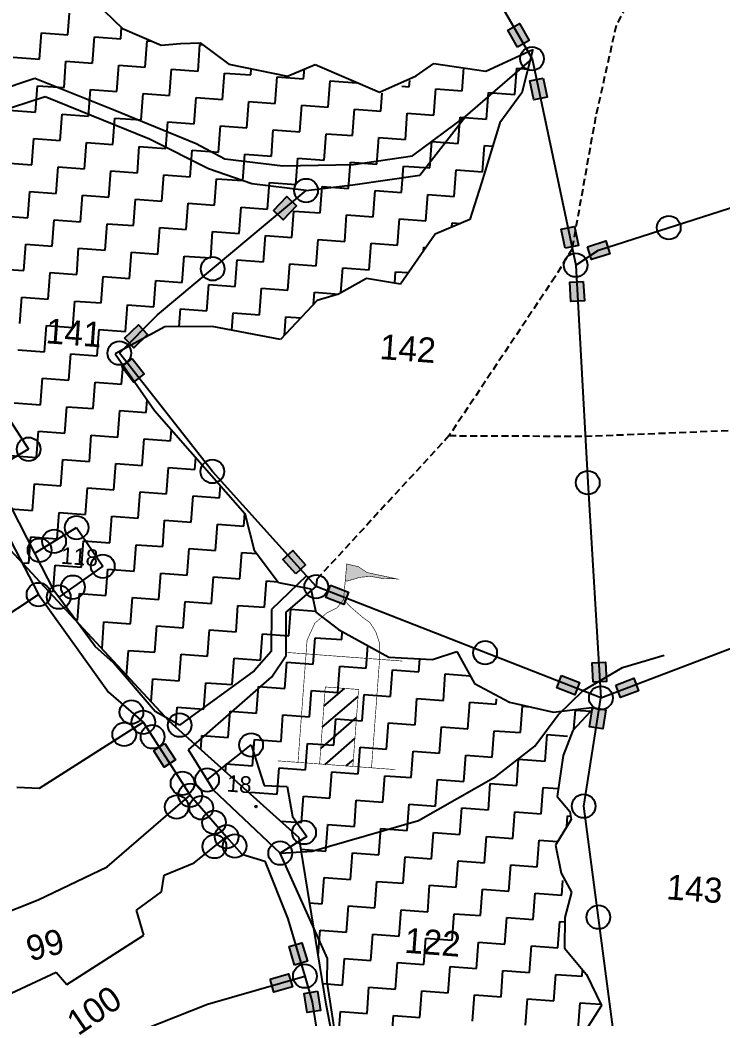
# Model space of a CAD drawing. Header units: metres. Extents: x 317417 to 320594, y 1863773 to 1867597.
# Drawn here: x 318458 to 318961, y 1865968 to 1866683 of the extents above; entities that cross this region are included whole.
import ezdxf

# ---------------------------------------------------------------- set-up
doc = ezdxf.new("R2010")
doc.units = ezdxf.units.M
doc.header["$MEASUREMENT"] = 0
doc.linetypes.add('DASHED', pattern=[0.75, 0.5, -0.25])
for name, color, linetype in [('LINE_FOOTPATH', 1, 'DASHED'), ('LINE_WATER', 4, 'Continuous'), ('POLY_HATCH', 12, 'Continuous'), ('POLY_PARCEL', 6, 'Continuous'), ('POLY_WATER', 4, 'Continuous'), ('TEXT_PARCEL', 7, 'Continuous')]:
    doc.layers.add(name, color=color, linetype=linetype)
doc.styles.add('TEXT_MAP', font='')
doc.styles.get('TEXT_MAP').set_extended_font_data('Kruti Dev 050')

msp = doc.modelspace()

# ---------------------------------------------------------------- hatches: boundary and pattern name
for points in [[(318815.91, 1866680.66), (318807.61, 1866675.86), (318814.55, 1866663.85), (318822.85, 1866668.65)], [(318826.24, 1866625.99), (318835.63, 1866627.97), (318832.76, 1866641.54), (318823.38, 1866639.55)], [(318656.16, 1866550.18), (318649.23, 1866556.81), (318639.64, 1866546.8), (318646.57, 1866540.16)], [(318855.22, 1866535.33), (318845.83, 1866533.35), (318848.7, 1866519.78), (318858.08, 1866521.76)], [(318880.69, 1866515.84), (318877.75, 1866524.97), (318864.55, 1866520.72), (318867.5, 1866511.59)], [(318852.81, 1866481.63), (318862.39, 1866482.16), (318861.62, 1866496.01), (318852.04, 1866495.47)], [(318549.41, 1866457.98), (318542.74, 1866464.88), (318532.77, 1866455.24), (318539.44, 1866448.35)], [(318539.38, 1866423.84), (318546.92, 1866429.77), (318538.34, 1866440.66), (318530.8, 1866434.73)], [(318653.36, 1866303.23), (318646.23, 1866296.8), (318655.52, 1866286.51), (318662.64, 1866292.93)], [(318689.91, 1866264.5), (318693.4, 1866273.44), (318680.49, 1866278.48), (318677, 1866269.55)], [(318877.47, 1866223.24), (318867.9, 1866222.66), (318868.74, 1866208.82), (318878.31, 1866209.4)], [(318855.51, 1866199.77), (318859.01, 1866208.7), (318846.09, 1866213.75), (318842.6, 1866204.82)], [(318901.27, 1866202.79), (318897.85, 1866211.75), (318884.9, 1866206.81), (318888.32, 1866197.85)], [(318866.09, 1866177), (318875.56, 1866175.5), (318877.74, 1866189.19), (318868.27, 1866190.69)], [(318561.24, 1866148.07), (318569.31, 1866153.27), (318561.8, 1866164.92), (318553.74, 1866159.73)], [(318659.98, 1866022.27), (318650.79, 1866019.54), (318654.74, 1866006.25), (318663.93, 1866008.99)], [(318653.11, 1865990.77), (318650.47, 1865999.99), (318637.14, 1865996.17), (318639.78, 1865986.95)], [(318663.72, 1865972.33), (318673.19, 1865973.8), (318671.07, 1865987.5), (318661.6, 1865986.03)]]:
    msp.add_hatch(color=256).paths.add_polyline_path(points)
at = {"linetype": 'Continuous'}
msp.add_hatch(color=256, dxfattribs=at).paths.add_polyline_path([(318701.5, 1866284.03), (318709.12, 1866284.72), (318717.43, 1866283.26), (318727.91, 1866282.9), (318706.8, 1866287.41), (318700.39, 1866291.67), (318692.11, 1866293.54), (318691.01, 1866281.38), (318692.47, 1866281.34)])
h = msp.add_hatch(dxfattribs=at)
h.set_pattern_fill('ANSI31', color=256, scale=85.632415, angle=-4.24811, style=0)
h.set_pattern_definition([(40.7519, (316262.563, 1863928.563), (-6.98744, 8.108785), [])])
h.paths.add_polyline_path([(318676.74, 1866205.47), (318672.64, 1866150.34), (318696.48, 1866148.57), (318700.58, 1866203.7)])

# ---------------------------------------------------------------- linework, layer by layer
for points in [[(318814.55, 1866663.85), (318807.61, 1866675.86), (318815.91, 1866680.66), (318822.85, 1866668.65)], [(318832.76, 1866641.54), (318835.63, 1866627.97), (318826.24, 1866625.99), (318823.38, 1866639.55)], [(318639.64, 1866546.8), (318649.23, 1866556.81), (318656.16, 1866550.18), (318646.57, 1866540.16)], [(318848.7, 1866519.78), (318845.83, 1866533.35), (318855.22, 1866535.33), (318858.08, 1866521.76)], [(318864.55, 1866520.72), (318877.75, 1866524.97), (318880.69, 1866515.84), (318867.5, 1866511.59)], [(318861.62, 1866496.01), (318862.39, 1866482.16), (318852.81, 1866481.63), (318852.04, 1866495.47)], [(318532.77, 1866455.24), (318542.74, 1866464.88), (318549.41, 1866457.98), (318539.44, 1866448.35)], [(318538.34, 1866440.66), (318546.92, 1866429.77), (318539.38, 1866423.84), (318530.8, 1866434.73)], [(318655.52, 1866286.51), (318646.23, 1866296.8), (318653.36, 1866303.23), (318662.64, 1866292.93)], [(318680.49, 1866278.48), (318693.4, 1866273.44), (318689.91, 1866264.5), (318677, 1866269.55)], [(318868.74, 1866208.82), (318867.9, 1866222.66), (318877.47, 1866223.24), (318878.31, 1866209.4)], [(318846.09, 1866213.75), (318859.01, 1866208.7), (318855.51, 1866199.77), (318842.6, 1866204.82)], [(318884.9, 1866206.81), (318897.85, 1866211.75), (318901.27, 1866202.79), (318888.32, 1866197.85)], [(318877.74, 1866189.19), (318875.56, 1866175.5), (318866.09, 1866177), (318868.27, 1866190.69)], [(318561.8, 1866164.92), (318569.31, 1866153.27), (318561.24, 1866148.07), (318553.74, 1866159.73)], [(318654.74, 1866006.25), (318650.79, 1866019.54), (318659.98, 1866022.27), (318663.93, 1866008.99)], [(318637.14, 1865996.17), (318650.47, 1865999.99), (318653.11, 1865990.77), (318639.78, 1865986.95)], [(318671.07, 1865987.5), (318673.19, 1865973.8), (318663.72, 1865972.33), (318661.6, 1865986.03)]]:
    msp.add_lwpolyline(points, close=True)
at = {"linetype": 'Continuous', "const_width": 0.428}
for points in [[(318689.8, 1866268.09), (318692.11, 1866293.54), (318700.39, 1866291.67), (318706.8, 1866287.41), (318727.91, 1866282.9), (318717.43, 1866283.26), (318709.12, 1866284.72), (318701.5, 1866284.03), (318692.47, 1866281.34), (318691.01, 1866281.38)], [(318662.93, 1866229.18), (318663.66, 1866238.96), (318669.2, 1866251.14), (318677.73, 1866258.49), (318685.15, 1866262.14), (318689.8, 1866268.09), (318694.48, 1866263.13), (318703.57, 1866255.31), (318708.76, 1866251.57), (318712.9, 1866244.96), (318715.66, 1866236.77), (318715.64, 1866225.27)], [(318648.29, 1866230.27), (318731.95, 1866224.05)], [(318657.16, 1866151.49), (318662.93, 1866229.18)], [(318709.87, 1866147.57), (318715.64, 1866225.27)], [(318672.64, 1866150.34), (318676.74, 1866205.47), (318700.58, 1866203.7), (318696.48, 1866148.57)], [(318642.52, 1866152.57), (318727.02, 1866146.3)]]:
    msp.add_lwpolyline(points, dxfattribs=at)
for centre, radius in [((318824.9, 1866655.53), 8.48), ((318662.96, 1866561.08), 8.48), ((318922.92, 1866534.49), 8.48), ((318595.98, 1866505.06), 8.48), ((318856.17, 1866507.65), 8.48), ((318529.13, 1866444.62), 8.48), ((318464.09, 1866375.76), 8.48), ((318595.8, 1866359.89), 8.48), ((318864.85, 1866351.83), 8.48), ((318498.49, 1866319.62), 8.48), ((318482.37, 1866309.79), 8.48), ((318471.96, 1866303.44), 8.48), ((318517.28, 1866291.93), 8.48), ((318495.85, 1866276.94), 8.48), ((318670.24, 1866277.34), 8.48), ((318471.22, 1866271.67), 8.48), ((318485.69, 1866269.83), 8.48), ((318791.29, 1866230.02), 8.48), ((318874.22, 1866197.61), 8.48), ((318537.83, 1866187.49), 8.48), ((318546.27, 1866180.19), 8.48), ((318572.34, 1866178.16), 8.48), ((318532.64, 1866171.53), 8.48), ((318552.94, 1866169.82), 8.48), ((318623.56, 1866163.93), 8.48), ((318574.43, 1866136.46), 8.48), ((318592.05, 1866138.89), 8.48), ((318579.93, 1866127.91), 8.48), ((318570.19, 1866119.54), 8.48), ((318587.78, 1866118.97), 8.48), ((318861.9, 1866120.12), 8.48), ((318627.09, 1866119.82), 0.619), ((318596.99, 1866108.48), 8.48), ((318606.01, 1866098.21), 8.48), ((318661.54, 1866101.25), 8.48), ((318597.28, 1866091.23), 8.48), ((318611.82, 1866091.59), 8.48), ((318644.43, 1866086.46), 8.48), ((318872.46, 1866040.61), 8.48), ((318662.1, 1865998.34), 8.48)]:
    msp.add_circle(centre, radius)
at = {"layer": 'LINE_FOOTPATH', "ltscale": 10}
for p, q in [((318892.07, 1866692.55), (318885.16, 1866679.27)), ((318885.16, 1866679.27), (318870.43, 1866613.76)), ((318870.43, 1866613.76), (318853.55, 1866519.26)), ((318853.55, 1866519.26), (318841.41, 1866499.28)), ((318841.41, 1866499.28), (318765.49, 1866385.52)), ((318863, 1866385.09), (319041, 1866392.24)), ((318765.49, 1866385.52), (318670.65, 1866282.62)), ((318765.49, 1866385.52), (318863, 1866385.09)), ((318670.65, 1866282.62), (318670.24, 1866277.34))]:
    msp.add_line(p, q, dxfattribs=at)
at = {"layer": 'LINE_WATER'}
for p, q in [((318889.62, 1866219.42), (318919.48, 1866228.31)), ((318861.4, 1866202.62), (318889.62, 1866219.42)), ((318843.73, 1866185.5), (318861.4, 1866202.62)), ((318827, 1866163.1), (318843.73, 1866185.5)), ((318798.98, 1866141.33), (318827, 1866163.1)), ((318743.48, 1866109.82), (318798.98, 1866141.33)), ((318667.32, 1866087.87), (318743.48, 1866109.82)), ((318743.48, 1866109.82), (318743.48, 1866109.82)), ((318644.43, 1866086.46), (318667.32, 1866087.87))]:
    msp.add_line(p, q, dxfattribs=at)
at = {"layer": 'POLY_HATCH'}
for p, q in [((318511.42, 1866696.45), (318531.29, 1866677.24)), ((318531.29, 1866677.24), (318558.98, 1866665.25)), ((318558.98, 1866665.25), (318573.07, 1866666.34)), ((318573.07, 1866666.34), (318587.15, 1866666.95)), ((318587.15, 1866666.95), (318607.67, 1866651.7)), ((318791.84, 1866646.54), (318825.49, 1866662.01)), ((318825.49, 1866662.01), (318817.67, 1866631.14)), ((318607.67, 1866651.7), (318649.6, 1866642.91)), ((318649.6, 1866642.91), (318669.4, 1866651.37)), ((318669.4, 1866651.37), (318715.49, 1866631.63)), ((318741.9, 1866643.15), (318754.63, 1866652.14)), ((318754.63, 1866652.14), (318791.84, 1866646.54)), ((318715.49, 1866631.63), (318741.9, 1866643.15)), ((318817.67, 1866631.14), (318801.87, 1866609.61)), ((318801.87, 1866609.61), (318788.74, 1866566.6)), ((318788.74, 1866566.6), (318780.4, 1866540.26)), ((318780.4, 1866540.26), (318755.43, 1866529.92)), ((318755.43, 1866529.92), (318730.7, 1866494.07)), ((318706.22, 1866498.1), (318686.15, 1866486.74)), ((318730.7, 1866494.07), (318706.22, 1866498.1)), ((318686.15, 1866486.74), (318670.97, 1866482.28)), ((318670.97, 1866482.28), (318644.7, 1866454.35)), ((318561.61, 1866463.36), (318526.1, 1866444)), ((318595.71, 1866463.66), (318561.61, 1866463.36)), ((318644.7, 1866454.35), (318595.71, 1866463.66)), ((318526.1, 1866444), (318554.34, 1866403.6)), ((318554.34, 1866403.6), (318619.16, 1866329.63)), ((318619.16, 1866329.63), (318625.8, 1866303.53)), ((318564.82, 1866180.92), (318444.97, 1866310.12)), ((318625.8, 1866303.53), (318643.24, 1866280.25)), ((318643.24, 1866280.25), (318666.27, 1866275.76)), ((318666.27, 1866275.76), (318670.06, 1866259.1)), ((318670.06, 1866259.1), (318686.17, 1866246.55)), ((318686.17, 1866246.55), (318722.32, 1866226.84)), ((318753.58, 1866225.06), (318771.04, 1866230.86)), ((318771.04, 1866230.86), (318783.54, 1866207.94)), ((318722.32, 1866226.84), (318753.58, 1866225.06)), ((318783.54, 1866207.94), (318808.82, 1866194.71)), ((318808.82, 1866194.71), (318840.22, 1866187.41)), ((318840.22, 1866187.41), (318869.58, 1866190.9)), ((318869.58, 1866190.9), (318854.15, 1866174.32)), ((318657.99, 1866097.38), (318564.82, 1866180.92)), ((318854.15, 1866174.32), (318847.14, 1866156.39)), ((318847.14, 1866156.39), (318842.82, 1866126.92)), ((318842.82, 1866126.92), (318852.08, 1866116.2)), ((318852.08, 1866116.2), (318852.96, 1866110.56)), ((318852.96, 1866110.56), (318841.67, 1866092.24)), ((318677.26, 1865978.29), (318657.99, 1866097.38)), ((318841.67, 1866092.24), (318845.85, 1866072.07)), ((318845.85, 1866072.07), (318853.29, 1866058.51)), ((318853.29, 1866058.51), (318848.4, 1866040.43)), ((318853.29, 1866058.51), (318853.29, 1866058.51)), ((318853.29, 1866058.51), (318853.29, 1866058.51)), ((318848.4, 1866040.43), (318848.19, 1866018.46)), ((318848.19, 1866018.46), (318863.82, 1865999.56)), ((318863.82, 1865999.56), (318874.79, 1865977.22)), ((318698.44, 1865872.8), (318677.26, 1865978.29)), ((318874.79, 1865977.22), (318862.14, 1865957.83))]:
    msp.add_line(p, q, dxfattribs=at)
at = {"layer": 'POLY_HATCH', "linetype": 'Continuous'}
for p, q in [((318492.28, 1866672.62), (318493.42, 1866688.02)), ((318530.13, 1866669.81), (318530.72, 1866677.8)), ((318471.94, 1866655.1), (318473.35, 1866674.02)), ((318473.35, 1866674.02), (318492.28, 1866672.62)), ((318509.8, 1866652.29), (318511.2, 1866671.21)), ((318511.2, 1866671.21), (318530.13, 1866669.81)), ((318547.65, 1866649.47), (318549.05, 1866668.4)), ((318549.05, 1866668.4), (318552.26, 1866668.16)), ((318585.5, 1866646.66), (318586.9, 1866665.59)), ((318586.9, 1866665.59), (318589.21, 1866665.42)), ((318453.02, 1866656.5), (318471.94, 1866655.1)), ((318489.46, 1866634.77), (318490.87, 1866653.69)), ((318490.87, 1866653.69), (318509.8, 1866652.29)), ((318527.32, 1866631.95), (318528.72, 1866650.88)), ((318528.72, 1866650.88), (318547.65, 1866649.47)), ((318565.17, 1866629.14), (318566.57, 1866648.07)), ((318566.57, 1866648.07), (318585.5, 1866646.66)), ((318603.02, 1866626.33), (318604.42, 1866645.26)), ((318604.42, 1866645.26), (318623.35, 1866643.85)), ((318623.35, 1866643.85), (318623.68, 1866648.35)), ((318640.87, 1866623.52), (318642.28, 1866642.45)), ((318642.28, 1866642.45), (318661.2, 1866641.04)), ((318661.2, 1866641.04), (318661.72, 1866648.09)), ((318774.76, 1866632.6), (318775.97, 1866648.92)), ((318812.61, 1866629.79), (318814.01, 1866648.72)), ((318814.01, 1866648.72), (318821.97, 1866648.13)), ((318469.13, 1866617.25), (318470.54, 1866636.17)), ((318470.54, 1866636.17), (318489.46, 1866634.77)), ((318678.72, 1866620.71), (318680.13, 1866639.63)), ((318680.13, 1866639.63), (318699.05, 1866638.23)), ((318699.05, 1866638.23), (318699.08, 1866638.66)), ((318731.51, 1866635.82), (318736.9, 1866635.42)), ((318736.9, 1866635.42), (318737.23, 1866639.86)), ((318506.98, 1866614.43), (318508.39, 1866633.36)), ((318508.39, 1866633.36), (318527.32, 1866631.95)), ((318544.84, 1866611.62), (318546.24, 1866630.55)), ((318546.24, 1866630.55), (318565.17, 1866629.14)), ((318582.69, 1866608.81), (318584.09, 1866627.74)), ((318584.09, 1866627.74), (318603.02, 1866626.33)), ((318716.57, 1866617.9), (318717.53, 1866630.76)), ((318754.42, 1866615.08), (318755.83, 1866634.01)), ((318755.83, 1866634.01), (318774.76, 1866632.6)), ((318792.27, 1866612.27), (318793.68, 1866631.2)), ((318793.68, 1866631.2), (318812.61, 1866629.79)), ((318620.54, 1866606), (318621.94, 1866624.93)), ((318621.94, 1866624.93), (318640.87, 1866623.52)), ((318658.39, 1866603.19), (318659.8, 1866622.11)), ((318659.8, 1866622.11), (318678.72, 1866620.71)), ((318450.21, 1866618.65), (318469.13, 1866617.25)), ((318486.65, 1866596.91), (318488.06, 1866615.84)), ((318488.06, 1866615.84), (318506.98, 1866614.43)), ((318696.24, 1866600.38), (318697.65, 1866619.3)), ((318697.65, 1866619.3), (318716.57, 1866617.9)), ((318734.09, 1866597.56), (318735.5, 1866616.49)), ((318735.5, 1866616.49), (318754.42, 1866615.08)), ((318771.94, 1866594.75), (318773.35, 1866613.68)), ((318773.35, 1866613.68), (318792.27, 1866612.27)), ((318524.5, 1866594.1), (318525.91, 1866613.03)), ((318525.91, 1866613.03), (318544.84, 1866611.62)), ((318562.35, 1866591.29), (318563.76, 1866610.22)), ((318563.76, 1866610.22), (318582.69, 1866608.81)), ((318600.21, 1866588.48), (318601.61, 1866607.41)), ((318601.61, 1866607.41), (318620.54, 1866606)), ((318638.06, 1866585.67), (318639.46, 1866604.59)), ((318639.46, 1866604.59), (318658.39, 1866603.19)), ((318675.91, 1866582.86), (318677.31, 1866601.78)), ((318677.31, 1866601.78), (318696.24, 1866600.38)), ((318466.32, 1866579.39), (318467.73, 1866598.32)), ((318467.73, 1866598.32), (318486.65, 1866596.91)), ((318504.17, 1866576.58), (318505.58, 1866595.51)), ((318505.58, 1866595.51), (318524.5, 1866594.1)), ((318542.02, 1866573.77), (318543.43, 1866592.7)), ((318543.43, 1866592.7), (318562.35, 1866591.29)), ((318713.76, 1866580.04), (318715.17, 1866598.97)), ((318715.17, 1866598.97), (318734.09, 1866597.56)), ((318751.61, 1866577.23), (318753.02, 1866596.16)), ((318753.02, 1866596.16), (318771.94, 1866594.75)), ((318789.46, 1866574.42), (318790.87, 1866593.35)), ((318790.87, 1866593.35), (318796.77, 1866592.91)), ((318579.87, 1866570.96), (318581.28, 1866589.89)), ((318581.28, 1866589.89), (318600.21, 1866588.48)), ((318617.73, 1866568.15), (318619.13, 1866587.07)), ((318619.13, 1866587.07), (318638.06, 1866585.67)), ((318447.4, 1866580.8), (318466.32, 1866579.39)), ((318483.84, 1866559.06), (318485.25, 1866577.99)), ((318485.25, 1866577.99), (318504.17, 1866576.58)), ((318655.58, 1866565.34), (318656.98, 1866584.26)), ((318656.98, 1866584.26), (318675.91, 1866582.86)), ((318693.43, 1866562.52), (318694.83, 1866581.45)), ((318694.83, 1866581.45), (318713.76, 1866580.04)), ((318731.28, 1866559.71), (318732.69, 1866578.64)), ((318732.69, 1866578.64), (318751.61, 1866577.23)), ((318521.69, 1866556.25), (318523.1, 1866575.18)), ((318523.1, 1866575.18), (318542.02, 1866573.77)), ((318559.54, 1866553.44), (318560.95, 1866572.37)), ((318560.95, 1866572.37), (318579.87, 1866570.96)), ((318769.13, 1866556.9), (318770.54, 1866575.83)), ((318770.54, 1866575.83), (318789.46, 1866574.42)), ((318597.39, 1866550.63), (318598.8, 1866569.55)), ((318598.8, 1866569.55), (318617.73, 1866568.15)), ((318635.25, 1866547.82), (318636.65, 1866566.74)), ((318636.65, 1866566.74), (318655.58, 1866565.34)), ((318673.1, 1866545.01), (318674.5, 1866563.93)), ((318674.5, 1866563.93), (318693.43, 1866562.52)), ((318463.51, 1866541.54), (318464.91, 1866560.47)), ((318464.91, 1866560.47), (318483.84, 1866559.06)), ((318501.36, 1866538.73), (318502.77, 1866557.66)), ((318502.77, 1866557.66), (318521.69, 1866556.25)), ((318710.95, 1866542.19), (318712.35, 1866561.12)), ((318712.35, 1866561.12), (318731.28, 1866559.71)), ((318748.8, 1866539.38), (318750.21, 1866558.31)), ((318750.21, 1866558.31), (318769.13, 1866556.9)), ((318539.21, 1866535.92), (318540.62, 1866554.85)), ((318540.62, 1866554.85), (318559.54, 1866553.44)), ((318577.06, 1866533.11), (318578.47, 1866552.03)), ((318578.47, 1866552.03), (318597.39, 1866550.63)), ((318614.91, 1866530.3), (318616.32, 1866549.22)), ((318616.32, 1866549.22), (318635.25, 1866547.82)), ((318444.58, 1866542.95), (318463.51, 1866541.54)), ((318652.77, 1866527.49), (318654.17, 1866546.41)), ((318654.17, 1866546.41), (318673.1, 1866545.01)), ((318690.62, 1866524.67), (318692.02, 1866543.6)), ((318692.02, 1866543.6), (318710.95, 1866542.19)), ((318481.03, 1866521.21), (318482.43, 1866540.14)), ((318482.43, 1866540.14), (318501.36, 1866538.73)), ((318518.88, 1866518.4), (318520.29, 1866537.33)), ((318520.29, 1866537.33), (318539.21, 1866535.92)), ((318728.47, 1866521.86), (318729.87, 1866540.79)), ((318729.87, 1866540.79), (318748.8, 1866539.38)), ((318767.5, 1866534.92), (318767.73, 1866537.98)), ((318767.73, 1866537.98), (318773.79, 1866537.53)), ((318556.73, 1866515.59), (318558.14, 1866534.51)), ((318558.14, 1866534.51), (318577.06, 1866533.11)), ((318594.58, 1866512.78), (318595.99, 1866531.7)), ((318595.99, 1866531.7), (318614.91, 1866530.3)), ((318632.43, 1866509.97), (318633.84, 1866528.89)), ((318633.84, 1866528.89), (318652.77, 1866527.49)), ((318460.7, 1866503.69), (318462.1, 1866522.62)), ((318462.1, 1866522.62), (318481.03, 1866521.21)), ((318670.29, 1866507.15), (318671.69, 1866526.08)), ((318671.69, 1866526.08), (318690.62, 1866524.67)), ((318708.14, 1866504.34), (318709.54, 1866523.27)), ((318709.54, 1866523.27), (318728.47, 1866521.86)), ((318747.21, 1866518), (318747.39, 1866520.46)), ((318747.39, 1866520.46), (318748.83, 1866520.35)), ((318498.55, 1866500.88), (318499.95, 1866519.81)), ((318499.95, 1866519.81), (318518.88, 1866518.4)), ((318536.4, 1866498.07), (318537.81, 1866516.99)), ((318537.81, 1866516.99), (318556.73, 1866515.59)), ((318574.25, 1866495.26), (318575.66, 1866514.18)), ((318575.66, 1866514.18), (318594.58, 1866512.78)), ((318612.1, 1866492.45), (318613.51, 1866511.37)), ((318613.51, 1866511.37), (318632.43, 1866509.97)), ((318649.95, 1866489.63), (318651.36, 1866508.56)), ((318651.36, 1866508.56), (318670.29, 1866507.15)), ((318441.77, 1866505.1), (318460.7, 1866503.69)), ((318478.22, 1866483.36), (318479.62, 1866502.29)), ((318479.62, 1866502.29), (318498.55, 1866500.88)), ((318516.07, 1866480.55), (318517.47, 1866499.47)), ((318517.47, 1866499.47), (318536.4, 1866498.07)), ((318687.87, 1866487.72), (318689.21, 1866505.75)), ((318689.21, 1866505.75), (318708.14, 1866504.34)), ((318726.46, 1866494.77), (318727.06, 1866502.94)), ((318727.06, 1866502.94), (318736.34, 1866502.25)), ((318553.92, 1866477.74), (318555.33, 1866496.66)), ((318555.33, 1866496.66), (318574.25, 1866495.26)), ((318591.77, 1866474.93), (318593.18, 1866493.85)), ((318593.18, 1866493.85), (318612.1, 1866492.45)), ((318457.89, 1866465.84), (318459.29, 1866484.77)), ((318459.29, 1866484.77), (318478.22, 1866483.36)), ((318629.62, 1866472.11), (318631.03, 1866491.04)), ((318631.03, 1866491.04), (318649.95, 1866489.63)), ((318668.22, 1866479.35), (318668.88, 1866488.23)), ((318668.88, 1866488.23), (318686.47, 1866486.92)), ((318495.74, 1866463.03), (318497.14, 1866481.95)), ((318497.14, 1866481.95), (318516.07, 1866480.55)), ((318533.59, 1866460.22), (318534.99, 1866479.14)), ((318534.99, 1866479.14), (318553.92, 1866477.74)), ((318571.89, 1866463.45), (318572.85, 1866476.33)), ((318572.85, 1866476.33), (318591.77, 1866474.93)), ((318609.77, 1866460.99), (318610.7, 1866473.52)), ((318610.7, 1866473.52), (318629.62, 1866472.11)), ((318647.56, 1866457.38), (318648.55, 1866470.71)), ((318648.55, 1866470.71), (318659.34, 1866469.91)), ((318475.41, 1866445.51), (318476.81, 1866464.43)), ((318476.81, 1866464.43), (318495.74, 1866463.03)), ((318513.26, 1866442.7), (318514.66, 1866461.62)), ((318514.66, 1866461.62), (318533.59, 1866460.22)), ((318552.48, 1866458.38), (318552.51, 1866458.81)), ((318552.51, 1866458.81), (318553.18, 1866458.76)), ((318456.48, 1866446.91), (318475.41, 1866445.51)), ((318492.93, 1866425.18), (318494.33, 1866444.1)), ((318494.33, 1866444.1), (318513.26, 1866442.7)), ((318530.78, 1866422.37), (318531.78, 1866435.88)), ((318472.59, 1866407.66), (318474, 1866426.58)), ((318474, 1866426.58), (318492.93, 1866425.18)), ((318510.45, 1866404.85), (318511.85, 1866423.77)), ((318511.85, 1866423.77), (318530.78, 1866422.37)), ((318453.67, 1866409.06), (318472.59, 1866407.66)), ((318490.11, 1866387.33), (318491.52, 1866406.25)), ((318491.52, 1866406.25), (318510.45, 1866404.85)), ((318548.3, 1866402.03), (318548.98, 1866411.26)), ((318527.97, 1866384.51), (318529.37, 1866403.44)), ((318529.37, 1866403.44), (318548.3, 1866402.03)), ((318469.78, 1866369.81), (318471.19, 1866388.73)), ((318471.19, 1866388.73), (318490.11, 1866387.33)), ((318507.63, 1866366.99), (318509.04, 1866385.92)), ((318509.04, 1866385.92), (318527.97, 1866384.51)), ((318565.82, 1866381.7), (318566.42, 1866389.81)), ((318545.49, 1866364.18), (318546.89, 1866383.11)), ((318546.89, 1866383.11), (318565.82, 1866381.7)), ((318450.86, 1866371.21), (318469.78, 1866369.81)), ((318487.3, 1866349.47), (318488.71, 1866368.4)), ((318488.71, 1866368.4), (318507.63, 1866366.99)), ((318525.15, 1866346.66), (318526.56, 1866365.59)), ((318526.56, 1866365.59), (318545.49, 1866364.18)), ((318583.34, 1866361.37), (318583.96, 1866369.79)), ((318563.01, 1866343.85), (318564.41, 1866362.78)), ((318564.41, 1866362.78), (318583.34, 1866361.37)), ((318466.97, 1866331.95), (318468.38, 1866350.88)), ((318468.38, 1866350.88), (318487.3, 1866349.47)), ((318600.86, 1866341.04), (318601.51, 1866349.77)), ((318504.82, 1866329.14), (318506.23, 1866348.07)), ((318506.23, 1866348.07), (318525.15, 1866346.66)), ((318542.67, 1866326.33), (318544.08, 1866345.26)), ((318544.08, 1866345.26), (318563.01, 1866343.85)), ((318580.53, 1866323.52), (318581.93, 1866342.45)), ((318581.93, 1866342.45), (318600.86, 1866341.04)), ((318448.05, 1866333.36), (318466.97, 1866331.95)), ((318484.49, 1866311.62), (318485.9, 1866330.55)), ((318485.9, 1866330.55), (318504.82, 1866329.14)), ((318522.34, 1866308.81), (318523.75, 1866327.74)), ((318523.75, 1866327.74), (318542.67, 1866326.33)), ((318618.38, 1866320.71), (318619.05, 1866329.76)), ((318560.19, 1866306), (318561.6, 1866324.93)), ((318561.6, 1866324.93), (318580.53, 1866323.52)), ((318598.05, 1866303.19), (318599.45, 1866322.11)), ((318599.45, 1866322.11), (318618.38, 1866320.71)), ((318464.16, 1866294.1), (318465.57, 1866313.03)), ((318465.57, 1866313.03), (318484.49, 1866311.62)), ((318502.01, 1866291.29), (318503.42, 1866310.22)), ((318503.42, 1866310.22), (318522.34, 1866308.81)), ((318539.86, 1866288.48), (318541.27, 1866307.41)), ((318541.27, 1866307.41), (318560.19, 1866306)), ((318577.71, 1866285.67), (318579.12, 1866304.59)), ((318579.12, 1866304.59), (318598.05, 1866303.19)), ((318615.57, 1866282.86), (318616.97, 1866301.78)), ((318616.97, 1866301.78), (318627.71, 1866300.98)), ((318459.51, 1866294.45), (318464.16, 1866294.1)), ((318481.68, 1866273.77), (318483.09, 1866292.7)), ((318483.09, 1866292.7), (318502.01, 1866291.29)), ((318519.53, 1866270.96), (318520.94, 1866289.89)), ((318520.94, 1866289.89), (318539.86, 1866288.48)), ((318557.38, 1866268.15), (318558.79, 1866287.07)), ((318558.79, 1866287.07), (318577.71, 1866285.67)), ((318595.23, 1866265.34), (318596.64, 1866284.26)), ((318596.64, 1866284.26), (318615.57, 1866282.86)), ((318633.08, 1866262.53), (318634.49, 1866281.45)), ((318634.49, 1866281.45), (318642.8, 1866280.83)), ((318478.47, 1866274.01), (318481.68, 1866273.77)), ((318499.2, 1866253.44), (318500.61, 1866272.37)), ((318500.61, 1866272.37), (318519.53, 1866270.96)), ((318537.05, 1866250.63), (318538.46, 1866269.55)), ((318538.46, 1866269.55), (318557.38, 1866268.15)), ((318574.9, 1866247.82), (318576.31, 1866266.74)), ((318576.31, 1866266.74), (318595.23, 1866265.34)), ((318612.75, 1866245.01), (318614.16, 1866263.93)), ((318614.16, 1866263.93), (318633.08, 1866262.53)), ((318650.6, 1866242.19), (318652.01, 1866261.12)), ((318652.01, 1866261.12), (318669.9, 1866259.79)), ((318497.43, 1866253.57), (318499.2, 1866253.44)), ((318516.72, 1866233.11), (318518.12, 1866252.03)), ((318518.12, 1866252.03), (318537.05, 1866250.63)), ((318554.57, 1866230.3), (318555.98, 1866249.22)), ((318555.98, 1866249.22), (318574.9, 1866247.82)), ((318592.42, 1866227.49), (318593.83, 1866246.41)), ((318593.83, 1866246.41), (318612.75, 1866245.01)), ((318630.27, 1866224.67), (318631.68, 1866243.6)), ((318631.68, 1866243.6), (318650.6, 1866242.19)), ((318688.46, 1866239.38), (318688.88, 1866245.07)), ((318668.12, 1866221.86), (318669.53, 1866240.79)), ((318669.53, 1866240.79), (318688.46, 1866239.38)), ((318705.98, 1866219.05), (318707.17, 1866235.1)), ((318516.39, 1866233.13), (318516.72, 1866233.11)), ((318534.32, 1866213.81), (318535.64, 1866231.7)), ((318535.64, 1866231.7), (318554.57, 1866230.3)), ((318572.09, 1866209.97), (318573.5, 1866228.89)), ((318573.5, 1866228.89), (318592.42, 1866227.49)), ((318609.94, 1866207.15), (318611.35, 1866226.08)), ((318611.35, 1866226.08), (318630.27, 1866224.67)), ((318647.79, 1866204.34), (318649.2, 1866223.27)), ((318649.2, 1866223.27), (318668.12, 1866221.86)), ((318685.64, 1866201.53), (318687.05, 1866220.46)), ((318687.05, 1866220.46), (318705.98, 1866219.05)), ((318743.83, 1866216.24), (318744.52, 1866225.58)), ((318723.5, 1866198.72), (318724.9, 1866217.65)), ((318724.9, 1866217.65), (318743.83, 1866216.24)), ((318761.35, 1866195.91), (318762.75, 1866214.83)), ((318762.75, 1866214.83), (318780.5, 1866213.52)), ((318551.93, 1866194.81), (318553.16, 1866211.37)), ((318553.16, 1866211.37), (318572.09, 1866209.97)), ((318589.61, 1866189.63), (318591.02, 1866208.56)), ((318591.02, 1866208.56), (318609.94, 1866207.15)), ((318627.46, 1866186.82), (318628.87, 1866205.75)), ((318628.87, 1866205.75), (318647.79, 1866204.34)), ((318665.31, 1866184.01), (318666.72, 1866202.94)), ((318666.72, 1866202.94), (318685.64, 1866201.53)), ((318703.16, 1866181.2), (318704.57, 1866200.13)), ((318704.57, 1866200.13), (318723.5, 1866198.72)), ((318741.02, 1866178.39), (318742.42, 1866197.31)), ((318742.42, 1866197.31), (318761.35, 1866195.91)), ((318778.87, 1866175.58), (318780.27, 1866194.5)), ((318780.27, 1866194.5), (318799.2, 1866193.1)), ((318799.2, 1866193.1), (318799.48, 1866196.88)), ((318816.72, 1866172.76), (318818.12, 1866191.69)), ((318818.12, 1866191.69), (318823.53, 1866191.29)), ((318569.61, 1866176.62), (318570.68, 1866191.04)), ((318570.68, 1866191.04), (318589.61, 1866189.63)), ((318607.13, 1866169.3), (318608.54, 1866188.23)), ((318608.54, 1866188.23), (318627.46, 1866186.82)), ((318644.98, 1866166.49), (318646.39, 1866185.42)), ((318646.39, 1866185.42), (318665.31, 1866184.01)), ((318854.96, 1866175.18), (318855.98, 1866188.88)), ((318855.98, 1866188.88), (318866.94, 1866188.06)), ((318682.83, 1866163.68), (318684.24, 1866182.61)), ((318684.24, 1866182.61), (318703.16, 1866181.2)), ((318720.68, 1866160.87), (318722.09, 1866179.79)), ((318722.09, 1866179.79), (318741.02, 1866178.39)), ((318587.46, 1866160.63), (318588.2, 1866170.71)), ((318588.2, 1866170.71), (318607.13, 1866169.3)), ((318758.54, 1866158.06), (318759.94, 1866176.98)), ((318759.94, 1866176.98), (318778.87, 1866175.58)), ((318796.39, 1866155.24), (318797.79, 1866174.17)), ((318797.79, 1866174.17), (318816.72, 1866172.76)), ((318834.24, 1866152.43), (318835.64, 1866171.36)), ((318835.64, 1866171.36), (318850.38, 1866170.26)), ((318624.65, 1866148.97), (318626.06, 1866167.9)), ((318626.06, 1866167.9), (318644.98, 1866166.49)), ((318662.5, 1866146.16), (318663.91, 1866165.09)), ((318663.91, 1866165.09), (318682.83, 1866163.68)), ((318700.35, 1866143.35), (318701.76, 1866162.27)), ((318701.76, 1866162.27), (318720.68, 1866160.87)), ((318738.2, 1866140.54), (318739.61, 1866159.46)), ((318739.61, 1866159.46), (318758.54, 1866158.06)), ((318776.06, 1866137.72), (318777.46, 1866156.65)), ((318777.46, 1866156.65), (318796.39, 1866155.24)), ((318605.3, 1866144.63), (318605.72, 1866150.38)), ((318605.72, 1866150.38), (318624.65, 1866148.97)), ((318813.91, 1866134.91), (318815.31, 1866153.84)), ((318815.31, 1866153.84), (318834.24, 1866152.43)), ((318642.17, 1866128.64), (318643.58, 1866147.57)), ((318643.58, 1866147.57), (318662.5, 1866146.16)), ((318680.02, 1866125.83), (318681.43, 1866144.75)), ((318681.43, 1866144.75), (318700.35, 1866143.35)), ((318717.87, 1866123.02), (318719.28, 1866141.94)), ((318719.28, 1866141.94), (318738.2, 1866140.54)), ((318755.72, 1866120.2), (318757.13, 1866139.13)), ((318757.13, 1866139.13), (318776.06, 1866137.72)), ((318793.58, 1866117.39), (318794.98, 1866136.32)), ((318794.98, 1866136.32), (318813.91, 1866134.91)), ((318623.14, 1866128.63), (318623.24, 1866130.05)), ((318623.24, 1866130.05), (318642.17, 1866128.64)), ((318659.69, 1866108.31), (318661.1, 1866127.23)), ((318661.1, 1866127.23), (318680.02, 1866125.83)), ((318831.43, 1866114.58), (318832.83, 1866133.51)), ((318832.83, 1866133.51), (318843.67, 1866132.7)), ((318697.54, 1866105.5), (318698.95, 1866124.42)), ((318698.95, 1866124.42), (318717.87, 1866123.02)), ((318735.39, 1866102.69), (318736.8, 1866121.61)), ((318736.8, 1866121.61), (318755.72, 1866120.2)), ((318773.24, 1866099.87), (318774.65, 1866118.8)), ((318774.65, 1866118.8), (318793.58, 1866117.39)), ((318811.1, 1866097.06), (318812.5, 1866115.99)), ((318812.5, 1866115.99), (318831.43, 1866114.58)), ((318849.77, 1866105.39), (318850.35, 1866113.18)), ((318850.35, 1866113.18), (318852.58, 1866113.01)), ((318644.55, 1866109.43), (318659.69, 1866108.31)), ((318677.21, 1866087.98), (318678.62, 1866106.9)), ((318678.62, 1866106.9), (318697.54, 1866105.5)), ((318715.06, 1866085.17), (318716.47, 1866104.09)), ((318716.47, 1866104.09), (318735.39, 1866102.69)), ((318752.91, 1866082.35), (318754.32, 1866101.28)), ((318754.32, 1866101.28), (318773.24, 1866099.87)), ((318790.76, 1866079.54), (318792.17, 1866098.47)), ((318792.17, 1866098.47), (318811.1, 1866097.06)), ((318828.62, 1866076.73), (318830.02, 1866095.66)), ((318830.02, 1866095.66), (318843.17, 1866094.68)), ((318659.3, 1866089.31), (318677.21, 1866087.98)), ((318694.73, 1866067.65), (318696.14, 1866086.57)), ((318696.14, 1866086.57), (318715.06, 1866085.17)), ((318732.58, 1866064.83), (318733.99, 1866083.76)), ((318733.99, 1866083.76), (318752.91, 1866082.35)), ((318770.43, 1866062.02), (318771.84, 1866080.95)), ((318771.84, 1866080.95), (318790.76, 1866079.54)), ((318808.28, 1866059.21), (318809.69, 1866078.14)), ((318809.69, 1866078.14), (318828.62, 1866076.73)), ((318674.4, 1866050.13), (318675.8, 1866069.05)), ((318675.8, 1866069.05), (318694.73, 1866067.65)), ((318712.25, 1866047.31), (318713.66, 1866066.24)), ((318713.66, 1866066.24), (318732.58, 1866064.83)), ((318750.1, 1866044.5), (318751.51, 1866063.43)), ((318751.51, 1866063.43), (318770.43, 1866062.02)), ((318846.14, 1866056.4), (318846.92, 1866066.91)), ((318787.95, 1866041.69), (318789.36, 1866060.62)), ((318789.36, 1866060.62), (318808.28, 1866059.21)), ((318825.8, 1866038.88), (318827.21, 1866057.8)), ((318827.21, 1866057.8), (318846.14, 1866056.4)), ((318665.53, 1866050.78), (318674.4, 1866050.13)), ((318691.92, 1866029.79), (318693.32, 1866048.72)), ((318693.32, 1866048.72), (318712.25, 1866047.31)), ((318729.77, 1866026.98), (318731.18, 1866045.91)), ((318731.18, 1866045.91), (318750.1, 1866044.5)), ((318767.62, 1866024.17), (318769.03, 1866043.1)), ((318769.03, 1866043.1), (318787.95, 1866041.69)), ((318805.47, 1866021.36), (318806.88, 1866040.28)), ((318806.88, 1866040.28), (318825.8, 1866038.88)), ((318843.32, 1866018.55), (318844.73, 1866037.47)), ((318844.73, 1866037.47), (318848.37, 1866037.2)), ((318671.64, 1866013.02), (318672.99, 1866031.2)), ((318672.99, 1866031.2), (318691.92, 1866029.79)), ((318709.44, 1866009.46), (318710.84, 1866028.39)), ((318710.84, 1866028.39), (318729.77, 1866026.98)), ((318747.29, 1866006.65), (318748.7, 1866025.58)), ((318748.7, 1866025.58), (318767.62, 1866024.17)), ((318785.14, 1866003.84), (318786.55, 1866022.76)), ((318786.55, 1866022.76), (318805.47, 1866021.36)), ((318822.99, 1866001.03), (318824.4, 1866019.95)), ((318824.4, 1866019.95), (318843.32, 1866018.55)), ((318689.11, 1865991.94), (318690.51, 1866010.87)), ((318690.51, 1866010.87), (318709.44, 1866009.46)), ((318726.96, 1865989.13), (318728.36, 1866008.06)), ((318728.36, 1866008.06), (318747.29, 1866006.65)), ((318764.81, 1865986.32), (318766.22, 1866005.24)), ((318766.22, 1866005.24), (318785.14, 1866003.84)), ((318802.66, 1865983.51), (318804.07, 1866002.43)), ((318804.07, 1866002.43), (318822.99, 1866001.03)), ((318840.51, 1865980.7), (318841.92, 1865999.62)), ((318841.92, 1865999.62), (318860.84, 1865998.22)), ((318860.84, 1865998.22), (318861.18, 1866002.75)), ((318674.88, 1865993), (318689.11, 1865991.94)), ((318706.63, 1865971.61), (318708.03, 1865990.54)), ((318708.03, 1865990.54), (318726.96, 1865989.13)), ((318744.48, 1865968.8), (318745.88, 1865987.73)), ((318745.88, 1865987.73), (318764.81, 1865986.32)), ((318782.33, 1865965.99), (318783.74, 1865984.91)), ((318783.74, 1865984.91), (318802.66, 1865983.51)), ((318820.18, 1865963.18), (318821.59, 1865982.1)), ((318821.59, 1865982.1), (318840.51, 1865980.7)), ((318858.03, 1865960.36), (318859.44, 1865979.29)), ((318859.44, 1865979.29), (318874.32, 1865978.19)), ((318686.29, 1865954.09), (318687.7, 1865973.02)), ((318687.7, 1865973.02), (318706.63, 1865971.61)), ((318724.15, 1865951.28), (318725.55, 1865970.21)), ((318725.55, 1865970.21), (318744.48, 1865968.8))]:
    msp.add_line(p, q, dxfattribs=at)
at = {"layer": 'POLY_PARCEL'}
for p, q in [((318736.98, 1866807.62), (318824.9, 1866655.53)), ((318777.18, 1866614.04), (318824.9, 1866655.53)), ((318824.9, 1866655.53), (318856.17, 1866507.65)), ((318872.62, 1866518.28), (319064.83, 1866580.22)), ((318556.4, 1866471.95), (318662.96, 1866561.08)), ((318856.17, 1866507.65), (318872.62, 1866518.28)), ((318856.17, 1866507.65), (318864.85, 1866351.83)), ((318529.13, 1866444.62), (318556.4, 1866471.95)), ((318595.8, 1866359.89), (318529.13, 1866444.62)), ((318439.31, 1866413.95), (318464.09, 1866375.76)), ((318464.09, 1866375.76), (318436.86, 1866359.91)), ((318663.31, 1866285.03), (318595.8, 1866359.89)), ((318864.85, 1866351.83), (318874.22, 1866197.61)), ((318468.61, 1866301.4), (318498.49, 1866319.62)), ((318498.49, 1866319.62), (318517.28, 1866291.93)), ((318517.28, 1866291.93), (318485.69, 1866269.83)), ((318874.22, 1866197.61), (318670.24, 1866277.34)), ((318410.13, 1866231.44), (318471.22, 1866271.67)), ((318874.22, 1866197.61), (318995.9, 1866244.01)), ((318861.9, 1866120.12), (318874.22, 1866197.61)), ((318472, 1866133.01), (318546.27, 1866180.19)), ((318592.05, 1866138.89), (318623.56, 1866163.93)), ((318623.56, 1866163.93), (318632.98, 1866135.02)), ((318632.98, 1866135.02), (318649.43, 1866134.31)), ((318455.73, 1866133.82), (318472, 1866133.01)), ((318520.38, 1866076.72), (318579.93, 1866127.91)), ((318649.43, 1866134.31), (318653.11, 1866112.79)), ((318892.95, 1865886.42), (318861.9, 1866120.12)), ((318653.11, 1866112.79), (318663.61, 1866098.42)), ((318582.63, 1866079.5), (318606.01, 1866098.21)), ((318663.61, 1866098.42), (318644.43, 1866086.46)), ((318561.29, 1866070.57), (318582.63, 1866079.5)), ((318471.02, 1866053.11), (318520.38, 1866076.72)), ((318559.23, 1866058.64), (318561.29, 1866070.57)), ((318541.48, 1866045.54), (318559.23, 1866058.64)), ((318312.35, 1865989.5), (318471.02, 1866053.11)), ((318546.78, 1866027.61), (318541.48, 1866045.54)), ((318491.48, 1865992.36), (318546.78, 1866027.61)), ((318326.01, 1865928.53), (318483.94, 1866001.1)), ((318483.94, 1866001.1), (318491.48, 1865992.36)), ((318592.34, 1865978.34), (318662.1, 1865998.34)), ((318511.49, 1865946.45), (318592.34, 1865978.34))]:
    msp.add_line(p, q, dxfattribs=at)
at = {"layer": 'POLY_WATER'}
for p, q in [((318406.3, 1866620.75), (318468.56, 1866641.47)), ((318468.56, 1866641.47), (318525.89, 1866618.7)), ((318475.84, 1866628.12), (318361.6, 1866590.76)), ((318550.84, 1866597.77), (318475.84, 1866628.12)), ((318525.89, 1866618.7), (318584.26, 1866594.72)), ((318739.27, 1866586.05), (318777.18, 1866614.04)), ((318744.48, 1866571.99), (318777.18, 1866614.04)), ((318592.9, 1866576.71), (318550.84, 1866597.77)), ((318584.26, 1866594.72), (318604.83, 1866583.8)), ((318696.9, 1866579.81), (318739.27, 1866586.05)), ((318604.83, 1866583.8), (318646.36, 1866578.72)), ((318646.36, 1866578.72), (318696.9, 1866579.81)), ((318624.02, 1866565.86), (318592.9, 1866576.71)), ((318696.41, 1866565.09), (318744.48, 1866571.99)), ((318662.96, 1866561.08), (318624.02, 1866565.86)), ((318662.96, 1866561.08), (318696.41, 1866565.09)), ((318468.61, 1866301.4), (318451.84, 1866334.09)), ((318451.12, 1866310.5), (318471.22, 1866271.67)), ((318482.71, 1866273.9), (318468.61, 1866301.4)), ((318663.31, 1866285.03), (318638.18, 1866260.98)), ((318670.24, 1866277.34), (318663.31, 1866285.03)), ((318648.68, 1866259.17), (318670.24, 1866277.34)), ((318471.22, 1866271.67), (318521.33, 1866201.77)), ((318485.69, 1866269.83), (318482.71, 1866273.9)), ((318511.68, 1866234.4), (318485.69, 1866269.83)), ((318638.18, 1866260.98), (318638, 1866230.84)), ((318648.77, 1866227.98), (318648.68, 1866259.17)), ((318524.88, 1866222.8), (318511.68, 1866234.4)), ((318638, 1866230.84), (318625.66, 1866217.02)), ((318638.37, 1866212.65), (318648.77, 1866227.98)), ((318554.89, 1866188.02), (318524.88, 1866222.8)), ((318625.66, 1866217.02), (318572.34, 1866178.16)), ((318578.58, 1866160.56), (318638.37, 1866212.65)), ((318521.33, 1866201.77), (318546.27, 1866180.19)), ((318572.34, 1866178.16), (318554.89, 1866188.02)), ((318546.27, 1866180.19), (318579.93, 1866127.91)), ((318592.05, 1866138.89), (318578.58, 1866160.56)), ((318596.66, 1866131.47), (318592.05, 1866138.89)), ((318579.93, 1866127.91), (318606.01, 1866098.21)), ((318644.43, 1866086.46), (318596.66, 1866131.47)), ((318606.01, 1866098.21), (318616.94, 1866085.76)), ((318616.94, 1866085.76), (318633.38, 1866080.77)), ((318678.28, 1866010.97), (318644.43, 1866086.46)), ((318633.38, 1866080.77), (318649.86, 1866039.46)), ((318649.86, 1866039.46), (318662.1, 1865998.34)), ((318678.06, 1865994.2), (318678.28, 1866010.97)), ((318662.1, 1865998.34), (318667.39, 1865979.91)), ((318692.75, 1865900.94), (318678.06, 1865994.2)), ((318667.39, 1865979.91), (318679.68, 1865900.46))]:
    msp.add_line(p, q, dxfattribs=at)

# ---------------------------------------------------------------- texts
at = {"layer": 'TEXT_PARCEL', "style": 'TEXT_MAP'}
for s, height, rotation, p in [('141', 17.932, 355.75189, (318475.97, 1866451.73)), ('142', 17.932, 355.75189, (318715.32, 1866440.44)), ('118', 11.955, 355.75189, (318486.88, 1866293.82)), ('18', 11.955, 355.75189, (318605.81, 1866130.6)), ('143', 17.932, 355.75189, (318920.78, 1866053.46)), ('99', 17.932, 14.17037, (318465.14, 1866008.9)), ('122', 17.932, 355.75189, (318733.06, 1866015.18)), ('100', 17.932, 34.38493, (318499.55, 1865955.2))]:
    msp.add_text(s, height=height, rotation=rotation, dxfattribs=at).set_placement(p)

doc.saveas('drawing.dxf')
